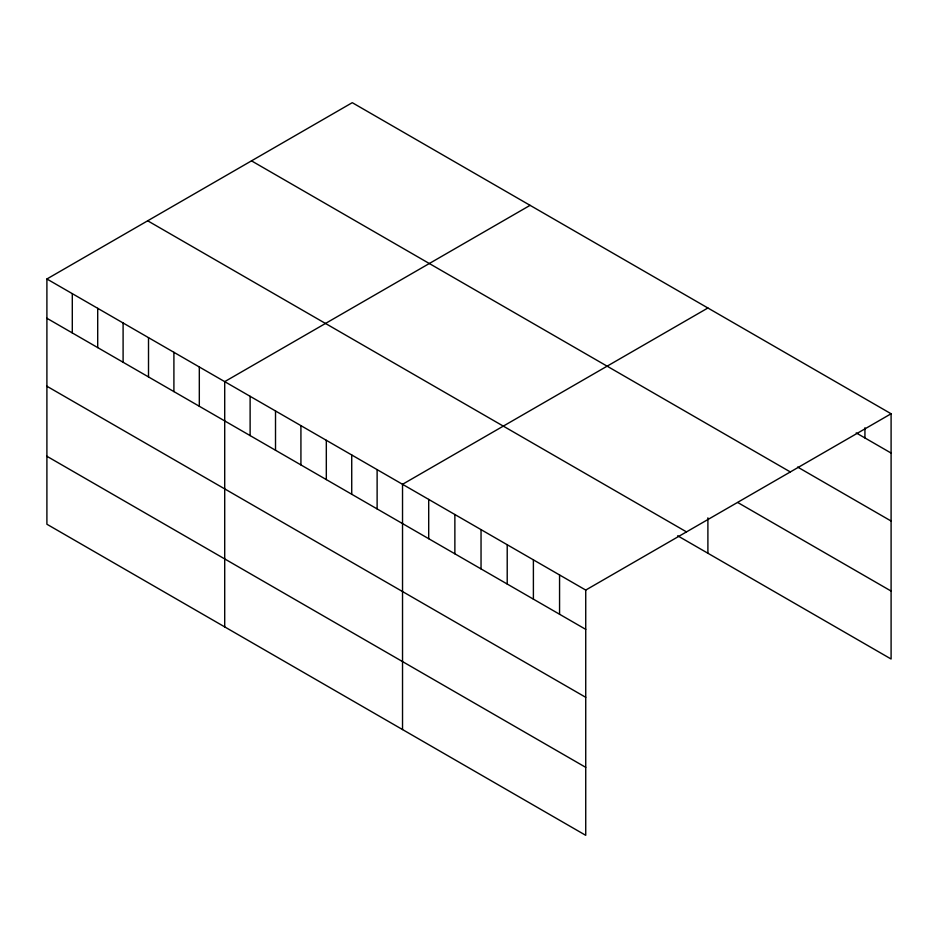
<?xml version="1.0" encoding="UTF-8"?>
<svg xmlns="http://www.w3.org/2000/svg" width="938" height="938" viewBox="0 0 938 938"><rect width="100%" height="100%" fill="white"/><g stroke="black" fill="none" stroke-linecap="round" stroke-linejoin="round"><path stroke-width="1.41" d="M46.9 278.985L585.734 590.072L585.734 835.324L46.9 524.236L46.9 278.985L352.266 102.676L891.1 413.764L891.1 659.015L677.658 535.786M530.087 205.34L224.71 381.637L224.71 626.889M707.897 307.992L402.531 484.301L402.531 729.553M585.734 590.072L891.1 413.764M856.206 432.91L891.1 453.054M797.628 467.054L891.1 521.024M251.501 160.855L790.324 471.943M737.807 502.545L891.1 591.057M147.676 220.793L686.499 531.893M46.9 318.263L585.734 629.363M46.9 386.233L585.734 697.321M46.9 456.267L585.734 767.354M864.93 427.763L864.93 437.94M707.897 517.846L707.897 553.244M559.564 574.959L559.564 614.249M533.394 559.845L533.394 599.136M507.212 544.744L507.212 584.022M481.042 529.63L481.042 568.92M454.871 514.516L454.871 553.807M428.701 499.415L428.701 538.693M377.123 469.633L377.123 508.924M351.727 454.965L351.727 494.256M326.318 440.297L326.318 479.588M300.922 425.641L300.922 464.92M275.514 410.973L275.514 450.252M250.118 396.305L250.118 435.595M199.313 366.969L199.313 406.26M173.905 352.313L173.905 391.592M148.509 337.645L148.509 376.924M123.101 322.977L123.101 362.267M97.704 308.309L97.704 347.599M72.296 293.641L72.296 332.931"/></g></svg>
